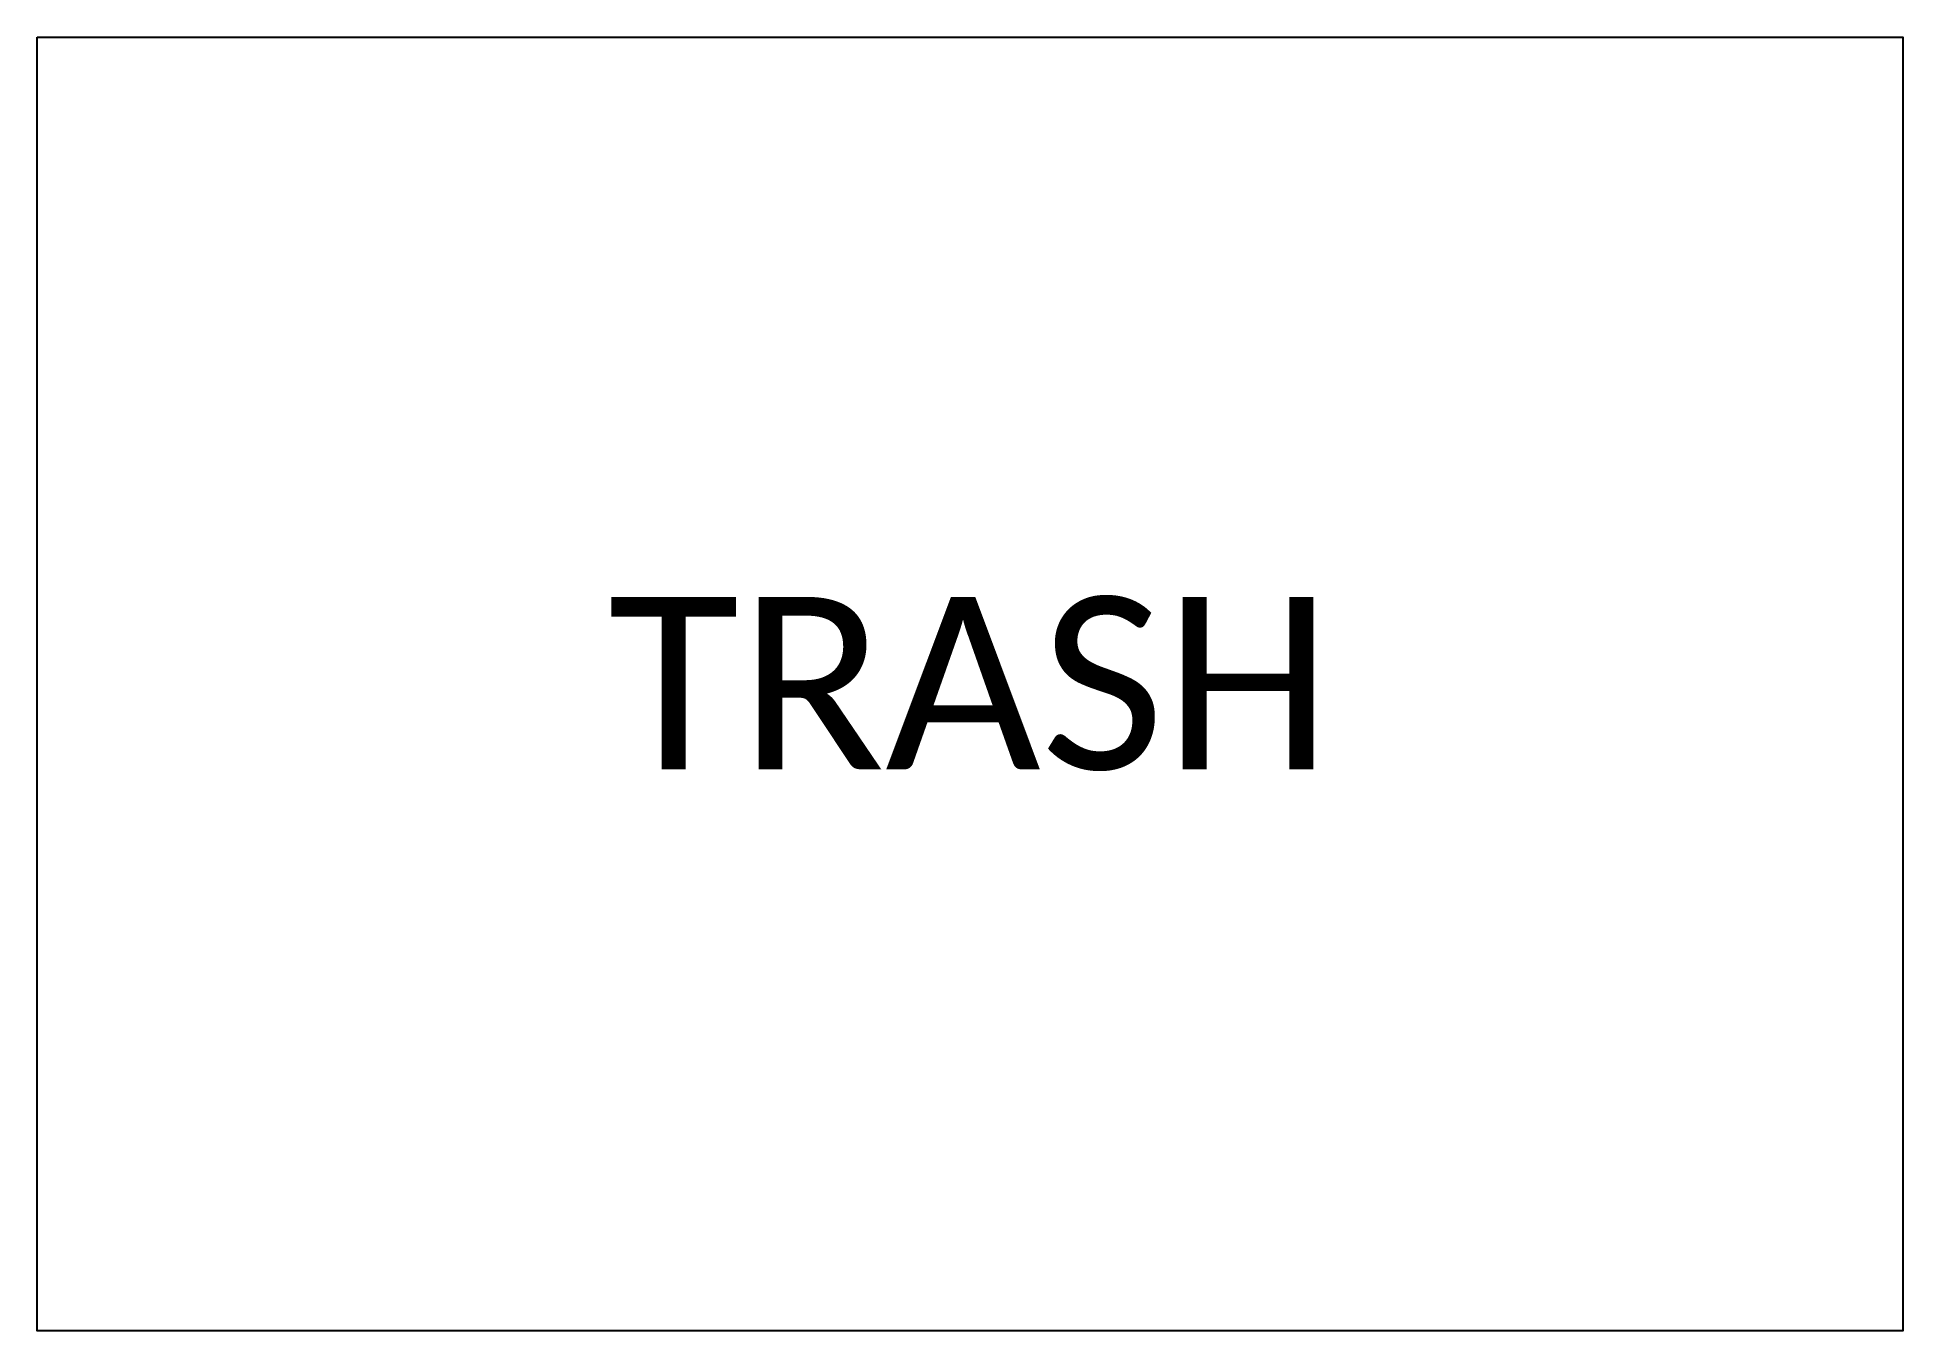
# Model space of a CAD drawing. Extents: x -2.16 to 2.16, y -1.5 to 1.5.
import ezdxf

# ---------------------------------------------------------------- set-up
doc = ezdxf.new("R2010")
doc.units = 0
doc.header["$MEASUREMENT"] = 0
doc.layers.add('T-MISC', color=8, linetype='Continuous')
doc.styles.add('EXISTING', font='calibrili.ttf')

msp = doc.modelspace()

# ---------------------------------------------------------------- linework, layer by layer
at = {"layer": 'T-MISC'}
msp.add_lwpolyline([(-2.163, 1.5), (2.163, 1.5), (2.163, -1.5), (-2.163, -1.5)], close=True, dxfattribs=at)

# ---------------------------------------------------------------- texts
at = {"layer": 'T-MISC', "insert": (0, 0), "char_height": 0.4, "attachment_point": 5, "style": 'EXISTING'}
msp.add_mtext_dynamic_manual_height_columns('TRASH', width=2.402603, gutter_width=2.5, heights=[0], dxfattribs=at)

doc.saveas('drawing.dxf')
